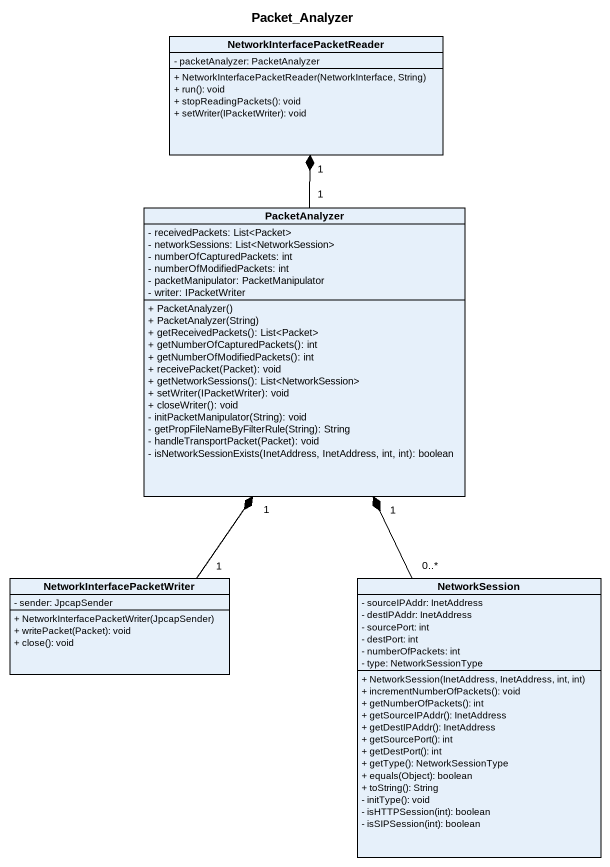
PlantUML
@startuml
title Packet_Analyzer
hide circle
hide empty members
skinparam classAttributeIconSize 0
class NetworkInterfacePacketReader {
  - packetAnalyzer: PacketAnalyzer
  + NetworkInterfacePacketReader(NetworkInterface, String)
  + run(): void
  + stopReadingPackets(): void
  + setWriter(IPacketWriter): void
}
class PacketAnalyzer {
  - receivedPackets: List<Packet>
  - networkSessions: List<NetworkSession>
  - numberOfCapturedPackets: int
  - numberOfModifiedPackets: int
  - packetManipulator: PacketManipulator
  - writer: IPacketWriter
  + PacketAnalyzer()
  + PacketAnalyzer(String)
  + getReceivedPackets(): List<Packet>
  + getNumberOfCapturedPackets(): int
  + getNumberOfModifiedPackets(): int
  + receivePacket(Packet): void
  + getNetworkSessions(): List<NetworkSession>
  + setWriter(IPacketWriter): void
  + closeWriter(): void
  - initPacketManipulator(String): void
  - getPropFileNameByFilterRule(String): String
  - handleTransportPacket(Packet): void
  - isNetworkSessionExists(InetAddress, InetAddress, int, int): boolean
}
class NetworkInterfacePacketWriter {
  - sender: JpcapSender
  + NetworkInterfacePacketWriter(JpcapSender)
  + writePacket(Packet): void
  + close(): void
}
class NetworkSession {
  - sourceIPAddr: InetAddress
  - destIPAddr: InetAddress
  - sourcePort: int
  - destPort: int
  - numberOfPackets: int
  - type: NetworkSessionType
  + NetworkSession(InetAddress, InetAddress, int, int)
  + incrementNumberOfPackets(): void
  + getNumberOfPackets(): int
  + getSourceIPAddr(): InetAddress
  + getDestIPAddr(): InetAddress
  + getSourcePort(): int
  + getDestPort(): int
  + getType(): NetworkSessionType
  + equals(Object): boolean
  + toString(): String
  - initType(): void
  - isHTTPSession(int): boolean
  - isSIPSession(int): boolean
}
PacketAnalyzer "1" -up-* "1" NetworkInterfacePacketReader
NetworkInterfacePacketWriter "1" -up-* "1" PacketAnalyzer
NetworkSession "0..*" -up-* "1" PacketAnalyzer
@enduml
